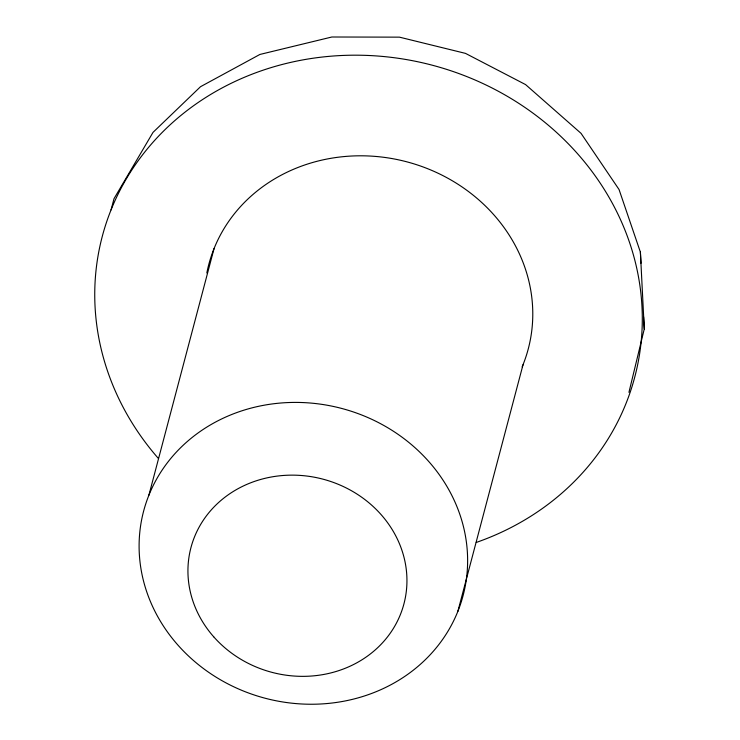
<?xml version="1.0" encoding="UTF-8"?>
<svg xmlns="http://www.w3.org/2000/svg" width="740" height="740" viewBox="0 0 740 740"><rect width="100%" height="100%" fill="white"/><g stroke="black" fill="none" stroke-linecap="round" stroke-linejoin="round"><path stroke-width="1.11" d="M628.945 392.329L644.272 328.949L640.387 252.118L619.047 189.523L581.039 133.348L525.567 84.582L465.497 53.382L399.434 37.148L331.862 37L259.897 54.455L200.522 86.7L153.004 132.386L114.016 198.681L111.056 209.892M148.879 495.236L214.036 248.621M457.838 611.425A165.224 149.869 14.8 0 0 274.494 403.651A165.224 149.869 14.8 0 0 177.757 644.91A165.224 149.869 14.8 0 0 457.838 611.425L523.004 364.811M640.387 252.118L640.997 263.283M643.615 316.887L644.272 328.949M206.83 272.968A165.224 149.869 14.8 0 1 412.263 163.355A165.224 149.869 14.8 0 1 522.153 366.864M158.416 458.486A275.373 249.778 14.8 0 1 214.212 92.352A275.373 249.778 14.8 0 1 608.576 196.553A275.373 249.778 14.8 0 1 476.246 542.457M213.703 636.798A110.149 99.909 14.8 0 0 400.423 614.477A110.149 99.909 14.8 0 0 278.194 475.968A110.149 99.909 14.8 0 0 213.703 636.798"/></g></svg>
